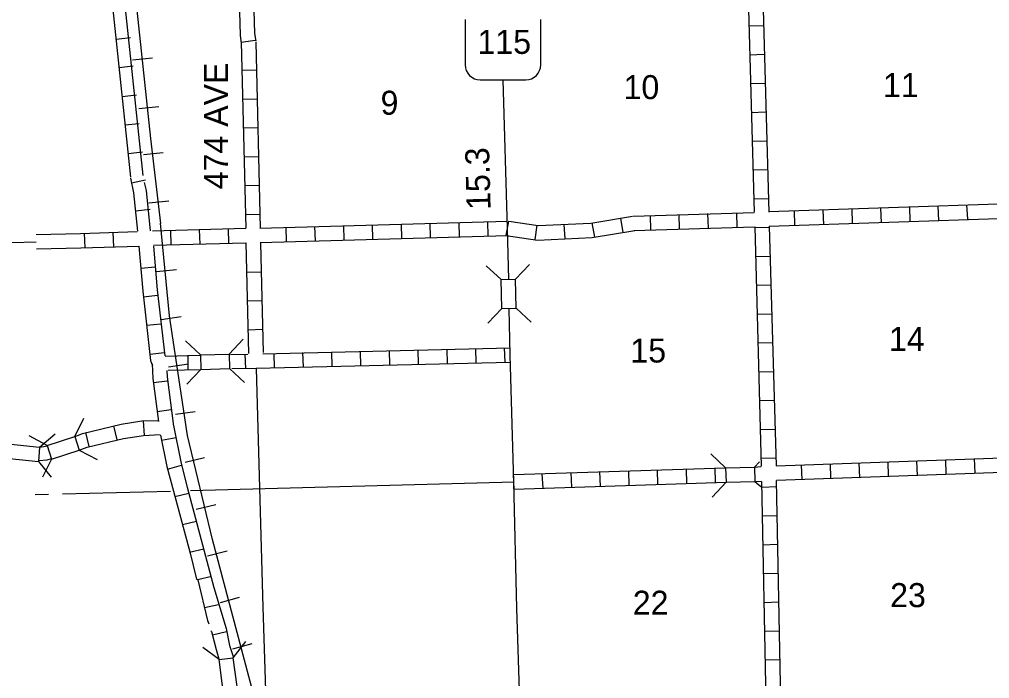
# Model space of a CAD drawing. Extents: x 2295 to 2436151, y 180 to 16158615.
# Drawn here: x 2235096 to 2255293, y 15885218 to 15898940 of the extents above; entities that cross this region are included whole.
import ezdxf

# ---------------------------------------------------------------- set-up
doc = ezdxf.new("R2010")
doc.units = 0
for name, color, linetype in [('L11', 7, 'Continuous'), ('L13', 7, 'Continuous'), ('L14', 7, 'Continuous'), ('L15', 7, 'Continuous'), ('L18', 7, 'Continuous'), ('L28', 7, 'Continuous'), ('L3', 7, 'Continuous'), ('L30', 7, 'Continuous'), ('L5', 7, 'Continuous'), ('L8', 7, 'Continuous')]:
    doc.layers.add(name, color=color, linetype=linetype)

msp = doc.modelspace()

# ---------------------------------------------------------------- linework, layer by layer
at = {"layer": 'L11'}
for p, q in [((2235443, 15894461), (2236367, 15894486)), ((2235451, 15894161), (2236375, 15894186))]:
    msp.add_line(p, q, dxfattribs=at)
at = {"layer": 'L13'}
for p, q in [((2234940, 15894297), (2235447, 15894311)), ((2240023, 15891672), (2240165, 15886705)), ((2238657, 15889130), (2245398, 15889313)), ((2235990, 15889063), (2238240, 15889122)), ((2235424, 15889047), (2235699, 15889055)), ((2240165, 15886705), (2240290, 15882572))]:
    msp.add_line(p, q, dxfattribs=at)
at = {"layer": 'L15'}
for p, q in [((2237865, 15898130), (2237448, 15898089)), ((2237998, 15897122), (2237582, 15897080)), ((2238090, 15896163), (2237682, 15896122)), ((2238207, 15895155), (2237790, 15895113)), ((2238365, 15893730), (2237948, 15893688)), ((2238465, 15892747), (2238048, 15892688)), ((2238615, 15891763), (2238198, 15891697)), ((2238757, 15890772), (2238348, 15890713)), ((2238948, 15889813), (2238548, 15889713)), ((2239182, 15888838), (2238773, 15888738)), ((2239423, 15887872), (2239015, 15887763)), ((2239673, 15886905), (2239273, 15886797)), ((2239932, 15885938), (2239532, 15885830))]:
    msp.add_line(p, q, dxfattribs=at)
for points in [[(2238040, 15894688), (2237832, 15896463), (2237390, 15900639), (2236890, 15903905), (2236874, 15904255), (2237032, 15904947), (2237148, 15905180), (2237332, 15905464), (2237565, 15905797), (2238182, 15906589), (2238290, 15906889), (2239190, 15912947)], [(2242232, 15849380), (2242190, 15850938), (2241873, 15858821), (2241840, 15862313), (2241565, 15870913), (2241532, 15873163), (2241340, 15878497), (2241265, 15879713), (2241248, 15879922), (2241098, 15880730), (2240298, 15883663), (2239115, 15888113), (2238598, 15890280), (2238223, 15892772), (2238032, 15894697)]]:
    msp.add_lwpolyline(points, dxfattribs=at)
at = {"layer": 'L18'}
for p, q in [((2245123, 15893522), (2244815, 15893813)), ((2245423, 15893530), (2245715, 15893838)), ((2245123, 15893522), (2245423, 15893530)), ((2245140, 15892922), (2245123, 15893522)), ((2245440, 15892930), (2245423, 15893530)), ((2245140, 15892922), (2244848, 15892613)), ((2245140, 15892922), (2245440, 15892930)), ((2245440, 15892930), (2245748, 15892638)), ((2238865, 15891955), (2238557, 15892247)), ((2239465, 15891972), (2239757, 15892280)), ((2238865, 15891955), (2239465, 15891972)), ((2238865, 15891955), (2238873, 15891655)), ((2239465, 15891972), (2239473, 15891672)), ((2238873, 15891655), (2238582, 15891347)), ((2238873, 15891655), (2239473, 15891672)), ((2239473, 15891672), (2239782, 15891380)), ((2236249, 15890255), (2236440, 15890638)), ((2235515, 15890038), (2235840, 15890313)), ((2235674, 15890072), (2235299, 15890272)), ((2235674, 15890072), (2236249, 15890255)), ((2236249, 15890255), (2236340, 15889972)), ((2234915, 15890097), (2235515, 15890038)), ((2235515, 15890038), (2235490, 15889738)), ((2235674, 15890072), (2235765, 15889788)), ((2235765, 15889788), (2236340, 15889972)), ((2236340, 15889972), (2236715, 15889780)), ((2234890, 15889797), (2235490, 15889738)), ((2235490, 15889738), (2235757, 15889413)), ((2235765, 15889788), (2235574, 15889413)), ((2249798, 15889605), (2249490, 15889897)), ((2250398, 15889622), (2250506, 15889730)), ((2249798, 15889605), (2250398, 15889622)), ((2249798, 15889605), (2249806, 15889305)), ((2250398, 15889622), (2250406, 15889322)), ((2249806, 15889305), (2249515, 15888997)), ((2249806, 15889305), (2250406, 15889322)), ((2250406, 15889322), (2250531, 15889213)), ((2239548, 15885647), (2239807, 15885988)), ((2239257, 15885613), (2238915, 15885863)), ((2239257, 15885613), (2239548, 15885647)), ((2239332, 15885013), (2239257, 15885613)), ((2239632, 15885055), (2239548, 15885647))]:
    msp.add_line(p, q, dxfattribs=at)
at = {"layer": 'L3'}
for p, q in [((2244373, 15898938), (2244373, 15897997)), ((2245948, 15897997), (2245948, 15898939)), ((2244690, 15897680), (2245640, 15897680))]:
    msp.add_line(p, q, dxfattribs=at)
for centre, start, end in [((2244690, 15897996), 180.0011, 270.0011), ((2245635, 15897996), 270.0011, 0.0011)]:
    msp.add_arc(centre, 315, start, end, dxfattribs=at)
at = {"layer": 'L5'}
for p, q in [((2245257, 15894588), (2245165, 15897680)), ((2245282, 15893522), (2245257, 15894588)), ((2245315, 15891955), (2245290, 15892913)), ((2245390, 15889313), (2245315, 15891955)), ((2245448, 15886680), (2245390, 15889313)), ((2245540, 15884105), (2245448, 15886680))]:
    msp.add_line(p, q, dxfattribs=at)
at = {"layer": 'L8'}
for p, q in [((2250256, 15899905), (2250390, 15894930)), ((2250556, 15899914), (2250698, 15894930)), ((2250281, 15898805), (2250581, 15898814)), ((2237107, 15898530), (2237407, 15898564)), ((2239715, 15898464), (2240007, 15898505)), ((2239715, 15898464), (2239807, 15894597)), ((2239865, 15898464), (2239865, 15898464)), ((2240015, 15898464), (2240107, 15894597)), ((2250298, 15898205), (2250598, 15898214)), ((2237165, 15897939), (2237465, 15897972)), ((2239732, 15897880), (2240032, 15897888)), ((2250315, 15897605), (2250615, 15897613)), ((2237232, 15897338), (2237532, 15897372)), ((2239740, 15897280), (2240040, 15897288)), ((2250331, 15897005), (2250631, 15897013)), ((2237290, 15896747), (2237590, 15896772)), ((2239757, 15896680), (2240057, 15896688)), ((2250348, 15896405), (2250648, 15896413)), ((2237357, 15896147), (2237657, 15896180)), ((2239773, 15896080), (2240073, 15896088)), ((2250373, 15895805), (2250665, 15895813)), ((2237432, 15895538), (2237723, 15895597)), ((2237557, 15895672), (2237557, 15895672)), ((2239782, 15895480), (2240082, 15895488)), ((2250390, 15895205), (2250690, 15895213)), ((2237515, 15894955), (2237815, 15894988)), ((2250698, 15894938), (2255681, 15895105)), ((2251240, 15894655), (2251231, 15894955)), ((2251840, 15894672), (2251831, 15894972)), ((2252440, 15894697), (2252431, 15894997)), ((2253040, 15894713), (2253031, 15895013)), ((2253640, 15894738), (2253631, 15895038)), ((2254240, 15894755), (2254223, 15895055)), ((2254840, 15894780), (2254823, 15895080)), ((2239798, 15894880), (2240098, 15894888)), ((2247665, 15894505), (2247615, 15894805)), ((2247873, 15894847), (2250390, 15894922)), ((2248240, 15894555), (2248232, 15894855)), ((2248840, 15894580), (2248832, 15894880)), ((2249440, 15894597), (2249431, 15894897)), ((2250040, 15894613), (2250031, 15894913)), ((2250706, 15894638), (2255690, 15894805)), ((2237865, 15894538), (2239807, 15894597)), ((2238857, 15894263), (2238848, 15894563)), ((2239457, 15894280), (2239448, 15894580)), ((2240098, 15894597), (2245257, 15894738)), ((2240657, 15894313), (2240648, 15894613)), ((2241257, 15894330), (2241248, 15894630)), ((2241857, 15894347), (2241848, 15894647)), ((2242457, 15894363), (2242448, 15894663)), ((2243057, 15894380), (2243048, 15894680)), ((2243657, 15894397), (2243648, 15894697)), ((2244257, 15894413), (2244248, 15894713)), ((2244857, 15894430), (2244848, 15894730)), ((2245232, 15894438), (2245282, 15894738)), ((2245257, 15894588), (2245257, 15894588)), ((2245832, 15894355), (2245873, 15894655)), ((2246457, 15894372), (2246440, 15894672)), ((2247073, 15894405), (2247023, 15894705)), ((2247890, 15894547), (2250398, 15894622)), ((2250406, 15894622), (2250540, 15889638)), ((2250406, 15894605), (2250706, 15894613)), ((2250706, 15894638), (2250848, 15889647)), ((2236366, 15894486), (2237548, 15894522)), ((2236465, 15894188), (2236449, 15894488)), ((2237065, 15894205), (2237048, 15894505)), ((2238257, 15894247), (2238248, 15894547)), ((2240107, 15894297), (2245257, 15894438)), ((2236376, 15894186), (2237582, 15894222)), ((2236457, 15894338), (2236457, 15894338)), ((2237890, 15894238), (2239807, 15894288)), ((2239807, 15894288), (2239865, 15891988)), ((2240115, 15894280), (2240173, 15892005)), ((2250423, 15894005), (2250723, 15894013)), ((2237623, 15893763), (2237923, 15893788)), ((2239823, 15893680), (2240123, 15893688)), ((2250440, 15893405), (2250740, 15893413)), ((2237682, 15893163), (2237973, 15893197)), ((2239840, 15893080), (2240140, 15893088)), ((2250456, 15892805), (2250756, 15892813)), ((2237748, 15892572), (2238040, 15892605)), ((2239857, 15892480), (2240157, 15892488)), ((2250473, 15892205), (2250773, 15892213)), ((2237815, 15891972), (2238107, 15892005)), ((2238132, 15891930), (2238865, 15891947)), ((2238607, 15891647), (2238607, 15891947)), ((2239490, 15891963), (2239848, 15891972)), ((2239807, 15891672), (2239798, 15891972)), ((2240165, 15891980), (2245315, 15892105)), ((2240407, 15891688), (2240398, 15891988)), ((2241007, 15891705), (2240998, 15892005)), ((2241607, 15891713), (2241598, 15892013)), ((2242207, 15891730), (2242198, 15892030)), ((2242807, 15891747), (2242798, 15892047)), ((2243407, 15891763), (2243398, 15892063)), ((2244007, 15891772), (2243998, 15892072)), ((2244607, 15891788), (2244598, 15892088)), ((2245207, 15891805), (2245198, 15892105)), ((2245315, 15891955), (2245315, 15891955)), ((2240023, 15891680), (2245315, 15891805)), ((2238190, 15891638), (2238873, 15891655)), ((2239515, 15891672), (2240023, 15891680)), ((2250490, 15891605), (2250790, 15891613)), ((2237882, 15891380), (2238182, 15891413)), ((2250506, 15891005), (2250806, 15891013)), ((2237965, 15890780), (2238257, 15890822)), ((2237698, 15890280), (2237682, 15890580)), ((2236549, 15890047), (2236482, 15890338)), ((2237132, 15890188), (2237065, 15890480)), ((2250523, 15890405), (2250823, 15890413)), ((2238057, 15890180), (2238357, 15890238)), ((2250540, 15889805), (2250840, 15889813)), ((2250848, 15889647), (2255806, 15889822)), ((2252590, 15889405), (2252581, 15889705)), ((2253190, 15889430), (2253181, 15889730)), ((2253790, 15889447), (2253781, 15889747)), ((2254390, 15889472), (2254381, 15889772)), ((2254990, 15889497), (2254981, 15889797)), ((2238182, 15889580), (2238473, 15889663)), ((2245382, 15889463), (2249798, 15889605)), ((2246598, 15889205), (2246582, 15889505)), ((2247190, 15889222), (2247182, 15889522)), ((2247790, 15889238), (2247782, 15889538)), ((2248390, 15889263), (2248382, 15889563)), ((2248990, 15889280), (2248982, 15889580)), ((2249590, 15889305), (2249581, 15889605)), ((2250398, 15889622), (2250540, 15889630)), ((2250856, 15889347), (2255815, 15889522)), ((2251390, 15889363), (2251381, 15889663)), ((2251990, 15889388), (2251981, 15889688)), ((2245398, 15889163), (2245382, 15889463)), ((2245390, 15889313), (2245390, 15889313)), ((2245398, 15889163), (2249815, 15889305)), ((2245998, 15889180), (2245982, 15889480)), ((2250406, 15889322), (2250548, 15889330)), ((2250548, 15889322), (2250648, 15884230)), ((2250848, 15889338), (2250948, 15884230)), ((2250556, 15889205), (2250856, 15889213)), ((2238332, 15889005), (2238623, 15889080)), ((2238490, 15888422), (2238782, 15888497)), ((2250565, 15888605), (2250865, 15888613)), ((2238640, 15887847), (2238932, 15887922)), ((2250573, 15888005), (2250873, 15888013)), ((2238807, 15887280), (2239098, 15887347)), ((2250590, 15887405), (2250890, 15887413)), ((2238948, 15886697), (2239240, 15886763)), ((2250598, 15886805), (2250898, 15886813)), ((2239182, 15886497), (2239182, 15886497)), ((2239115, 15886130), (2239407, 15886197)), ((2250606, 15886205), (2250906, 15886213)), ((2250623, 15885605), (2250923, 15885613))]:
    msp.add_line(p, q, dxfattribs=at)
for points in [[(2237282, 15899805), (2237132, 15899772), (2237040, 15899614), (2237040, 15899147), (2237407, 15895655)], [(2239965, 15899605), (2239990, 15898647), (2240015, 15898489)], [(2237323, 15899522), (2237298, 15899514), (2237298, 15899164), (2237665, 15895688)], [(2239665, 15899589), (2239690, 15898614), (2239715, 15898439)], [(2237407, 15895638), (2237473, 15895330), (2237557, 15894530)], [(2237690, 15895547), (2237732, 15895380), (2237815, 15894538)], [(2245282, 15894738), (2245898, 15894647), (2246990, 15894697), (2247857, 15894847)], [(2245232, 15894438), (2245882, 15894347), (2247023, 15894397), (2247907, 15894547)], [(2237582, 15894222), (2237665, 15893280), (2237823, 15891838), (2237865, 15891730)], [(2237890, 15894222), (2237965, 15893313), (2238123, 15891938)], [(2237857, 15891772), (2237873, 15891463), (2237990, 15890572)], [(2238165, 15891630), (2238173, 15891497), (2238307, 15890472)], [(2236257, 15890255), (2236407, 15890322), (2237215, 15890513), (2237648, 15890580), (2237990, 15890588)], [(2238307, 15890488), (2238465, 15889697), (2238590, 15889205), (2239143, 15887114)], [(2236340, 15889972), (2236507, 15890038), (2237265, 15890213), (2237682, 15890280), (2238023, 15890297)], [(2238032, 15890288), (2238165, 15889630), (2238307, 15889122), (2238648, 15887830), (2238782, 15887288), (2238807, 15887272), (2239015, 15886430), (2239040, 15886355)], [(2235507, 15890038), (2235607, 15890047), (2235674, 15890063)], [(2235499, 15889755), (2235674, 15889772), (2235765, 15889797)], [(2239143, 15887114), (2239398, 15886263), (2239473, 15885905), (2239548, 15885680), (2239548, 15885647)], [(2239082, 15886213), (2239098, 15886197), (2239190, 15885822), (2239248, 15885630), (2239248, 15885622)]]:
    msp.add_lwpolyline(points, dxfattribs=at)

# ---------------------------------------------------------------- texts
at = {"layer": 'L14'}
for s, p in [('10', (2247673, 15897280)), ('11', (2253073, 15897322)), ('9', (2242615, 15896955)), ('14', (2253198, 15892038)), ('15', (2247815, 15891797)), ('23', (2253223, 15886705)), ('22', (2247865, 15886547))]:
    msp.add_text(s, height=500, rotation=359.9999, dxfattribs=at).set_placement(p)
at = {"layer": 'L28'}
msp.add_text('15.3', height=500, rotation=91.5049, dxfattribs=at).set_placement((2244907, 15894980))
at = {"layer": 'L3'}
msp.add_text('115', height=500, rotation=359.9999, dxfattribs=at).set_placement((2244632, 15898222))
at = {"layer": 'L30'}
msp.add_text('474 AVE', height=500, rotation=90.0001, dxfattribs=at).set_placement((2239436, 15895403))

doc.saveas('drawing.dxf')
